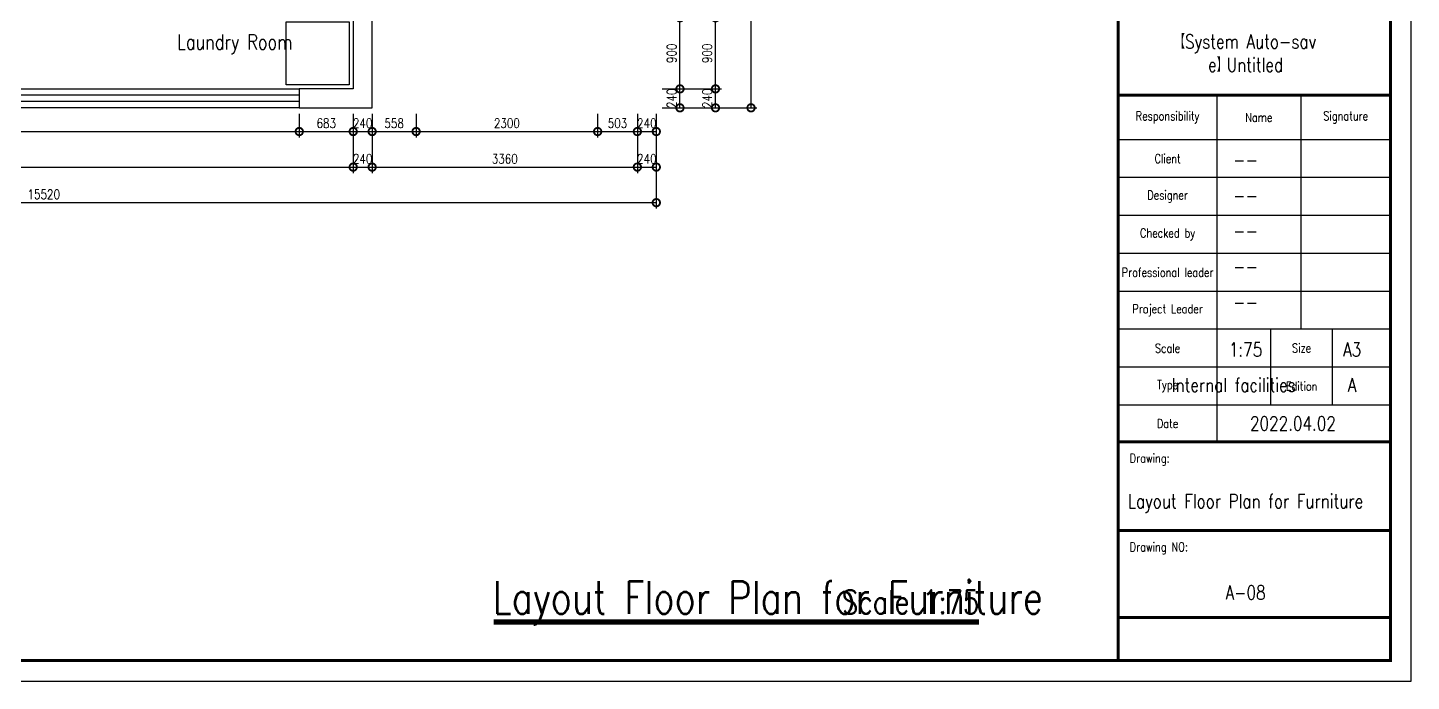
# Model space of a CAD drawing. Header units: millimetres. Extents: x 0 to 211505, y 0 to 22276.
# Drawn here: x 157975 to 175504, y 0 to 8272 of the extents above; entities that cross this region are included whole.
import ezdxf
from ezdxf.enums import TextEntityAlignment as Align

# ---------------------------------------------------------------- set-up
doc = ezdxf.new("R2010")
doc.units = ezdxf.units.MM
doc.set_wipeout_variables(frame=1)
doc.linetypes.add('DOT_JURAN', pattern=[50, 0, -50])
doc.linetypes.add('HIDDEN_JURAN', pattern=[1.4, 1, -0.4])
for name, color, linetype in [('P-墙体', 160, 'Continuous'), ('P-家具投影', 250, 'HIDDEN_JURAN'), ('P-家具轮廓', 7, 'Continuous'), ('P-房间名', 2, 'Continuous'), ('P-标注', 44, 'Continuous'), ('P-活动家具', 7, 'Continuous'), ('P-活动家具细部1', 7, 'Continuous'), ('P-玻璃窗', 136, 'Continuous'), ('V-文字', 50, 'Continuous')]:
    doc.layers.add(name, color=color, linetype=linetype)
doc.styles.add('标准', font='simplex.shx', dxfattribs={"width": 0.8, "bigfont": 'gbcbig.shx'})
doc.dimstyles.new('sjj_1-075', dxfattribs={"dimscale": 75, "dimtxt": 1.6, "dimasz": 2.5, "dimexe": 1, "dimexo": 1, "dimgap": 0.6, "dimtad": 1, "dimdec": 0, "dimzin": 12, "dimdsep": 46, "dimtxsty": '标准', "dimblk": 'DOTSMALL', "dimblk1": 'DOTSMALL', "dimblk2": 'DOTSMALL', "dimcen": 0.125, "dimclrd": 3, "dimclre": 3, "dimclrt": 14, "dimadec": 0, "dimazin": 0, "dimtfac": 1, "dimtdec": 0, "dimtix": 1, "dimtmove": 2, "dimatfit": 3, "dimldrblk": 'DOTSMALL', "dimfxl": 6, "dimfxlon": 1, "dimtvp": 1, "dimtolj": 1, "dimtzin": 0, "dimarcsym": 0})

# ---------------------------------------------------------------- blocks, each defined once
blk = doc.blocks.new('_DotSmall')
at = {"color": 0, "linetype": 'ByBlock', "const_width": 0.5}
blk.add_lwpolyline([(-0.0625, 0, 1), (0.0625, 0, 1)], format="xyb", close=True, dxfattribs=at)
blk = doc.blocks.new('*D1081')
at = {"layer": 'DEFPOINTS', "color": 0}
for p in [(166689, 18168), (167139, 18168), (166689, 7258)]:
    blk.add_point(p, dxfattribs=at)
at = {"layer": 'P-标注', "color": 3, "lineweight": -2}
for p, q in [((166764, 18168), (167214, 18168)), ((167139, 7258), (167139, 18168)), ((166764, 7258), (167214, 7258))]:
    blk.add_line(p, q, dxfattribs=at)
at = {"layer": 'P-标注', "color": 3, "lineweight": -2, "xscale": 187.5, "yscale": 187.5, "zscale": 187.5}
for p, rotation in [((167139, 18168), 89.99998127603163), ((167139, 7258), 269.9999812760316)]:
    blk.add_blockref('_DotSmall', p, dxfattribs=dict(at, rotation=rotation))
at = {"layer": 'P-标注', "color": 14, "insert": (167034, 12713), "char_height": 120, "attachment_point": 5, "rotation": 90, "style": '标准'}
blk.add_mtext('\\A1;10910', dxfattribs=at)
blk = doc.blocks.new('*D1082')
at = {"layer": 'DEFPOINTS', "color": 0}
for p in [(150419, 6508), (165939, 6508), (165939, 6058)]:
    blk.add_point(p, dxfattribs=at)
at = {"layer": 'P-标注', "color": 3, "lineweight": -2}
for p, q in [((150419, 6433), (150419, 5983)), ((165939, 6433), (165939, 5983)), ((150419, 6058), (165939, 6058))]:
    blk.add_line(p, q, dxfattribs=at)
at = {"layer": 'P-标注', "color": 3, "lineweight": -2, "xscale": 187.5, "yscale": 187.5, "zscale": 187.5, "rotation": 180}
blk.add_blockref('_DotSmall', (150419, 6058), dxfattribs=at)
at = {"layer": 'P-标注', "color": 3, "lineweight": -2, "xscale": 187.5, "yscale": 187.5, "zscale": 187.5}
blk.add_blockref('_DotSmall', (165939, 6058), dxfattribs=at)
at = {"layer": 'P-标注', "color": 14, "insert": (158179, 6163), "char_height": 120, "attachment_point": 5, "style": '标准'}
blk.add_mtext('\\A1;15520', dxfattribs=at)
blk = doc.blocks.new('*D1100')
at = {"layer": 'DEFPOINTS', "color": 0}
for p in [(166239, 7498), (166689, 7498), (166239, 7258)]:
    blk.add_point(p, dxfattribs=at)
at = {"layer": 'P-标注', "color": 3, "lineweight": -2}
for p, q in [((166314, 7498), (166764, 7498)), ((166689, 7258), (166689, 7498)), ((166314, 7258), (166764, 7258))]:
    blk.add_line(p, q, dxfattribs=at)
at = {"layer": 'P-标注', "color": 3, "lineweight": -2, "xscale": 187.5, "yscale": 187.5, "zscale": 187.5}
for p, rotation in [((166689, 7498), 269.9999812760311), ((166689, 7258), 89.99998127603108)]:
    blk.add_blockref('_DotSmall', p, dxfattribs=dict(at, rotation=rotation))
at = {"layer": 'P-标注', "color": 14, "insert": (166584, 7378), "char_height": 120, "attachment_point": 5, "rotation": 90, "style": '标准'}
blk.add_mtext('\\A1;240', dxfattribs=at)
blk = doc.blocks.new('*D1101')
at = {"layer": 'DEFPOINTS', "color": 0}
for p in [(166239, 8398), (166689, 8398), (166239, 7498)]:
    blk.add_point(p, dxfattribs=at)
at = {"layer": 'P-标注', "color": 3, "lineweight": -2}
for p, q in [((166314, 8398), (166764, 8398)), ((166689, 7498), (166689, 8398)), ((166314, 7498), (166764, 7498))]:
    blk.add_line(p, q, dxfattribs=at)
at = {"layer": 'P-标注', "color": 3, "lineweight": -2, "xscale": 187.5, "yscale": 187.5, "zscale": 187.5}
for p, rotation in [((166689, 8398), 89.99998127603247), ((166689, 7498), 269.9999812760325)]:
    blk.add_blockref('_DotSmall', p, dxfattribs=dict(at, rotation=rotation))
at = {"layer": 'P-标注', "color": 14, "insert": (166584, 7948), "char_height": 120, "attachment_point": 5, "rotation": 90, "style": '标准'}
blk.add_mtext('\\A1;900', dxfattribs=at)
blk = doc.blocks.new('*D1113')
at = {"layer": 'DEFPOINTS', "color": 0}
for p in [(153099, 6958), (162099, 6958), (162099, 6508)]:
    blk.add_point(p, dxfattribs=at)
at = {"layer": 'P-标注', "color": 3, "lineweight": -2}
for p, q in [((153099, 6883), (153099, 6433)), ((162099, 6883), (162099, 6433)), ((153099, 6508), (162099, 6508))]:
    blk.add_line(p, q, dxfattribs=at)
at = {"layer": 'P-标注', "color": 3, "lineweight": -2, "xscale": 187.5, "yscale": 187.5, "zscale": 187.5, "rotation": 180}
blk.add_blockref('_DotSmall', (153099, 6508), dxfattribs=at)
at = {"layer": 'P-标注', "color": 3, "lineweight": -2, "xscale": 187.5, "yscale": 187.5, "zscale": 187.5}
blk.add_blockref('_DotSmall', (162099, 6508), dxfattribs=at)
at = {"layer": 'P-标注', "color": 14, "insert": (157599, 6613), "char_height": 120, "attachment_point": 5, "style": '标准'}
blk.add_mtext('\\A1;9000', dxfattribs=at)
blk = doc.blocks.new('*D1114')
at = {"layer": 'DEFPOINTS', "color": 0}
for p in [(162099, 6958), (162339, 6958), (162339, 6508)]:
    blk.add_point(p, dxfattribs=at)
at = {"layer": 'P-标注', "color": 3, "lineweight": -2}
for p, q in [((162099, 6883), (162099, 6433)), ((162339, 6883), (162339, 6433)), ((162099, 6508), (162339, 6508))]:
    blk.add_line(p, q, dxfattribs=at)
at = {"layer": 'P-标注', "color": 3, "lineweight": -2, "xscale": 187.5, "yscale": 187.5, "zscale": 187.5}
blk.add_blockref('_DotSmall', (162099, 6508), dxfattribs=at)
at = {"layer": 'P-标注', "color": 3, "lineweight": -2, "xscale": 187.5, "yscale": 187.5, "zscale": 187.5, "rotation": 180}
blk.add_blockref('_DotSmall', (162339, 6508), dxfattribs=at)
at = {"layer": 'P-标注', "color": 14, "insert": (162219, 6613), "char_height": 120, "attachment_point": 5, "style": '标准'}
blk.add_mtext('\\A1;240', dxfattribs=at)
blk = doc.blocks.new('*D1115')
at = {"layer": 'DEFPOINTS', "color": 0}
for p in [(162339, 6958), (165699, 6958), (165699, 6508)]:
    blk.add_point(p, dxfattribs=at)
at = {"layer": 'P-标注', "color": 3, "lineweight": -2}
for p, q in [((162339, 6883), (162339, 6433)), ((165699, 6883), (165699, 6433)), ((162339, 6508), (165699, 6508))]:
    blk.add_line(p, q, dxfattribs=at)
at = {"layer": 'P-标注', "color": 3, "lineweight": -2, "xscale": 187.5, "yscale": 187.5, "zscale": 187.5, "rotation": 180}
blk.add_blockref('_DotSmall', (162339, 6508), dxfattribs=at)
at = {"layer": 'P-标注', "color": 3, "lineweight": -2, "xscale": 187.5, "yscale": 187.5, "zscale": 187.5}
blk.add_blockref('_DotSmall', (165699, 6508), dxfattribs=at)
at = {"layer": 'P-标注', "color": 14, "insert": (164019, 6613), "char_height": 120, "attachment_point": 5, "style": '标准'}
blk.add_mtext('\\A1;3360', dxfattribs=at)
blk = doc.blocks.new('*D1116')
at = {"layer": 'DEFPOINTS', "color": 0}
for p in [(165699, 6958), (165939, 6958), (165939, 6508)]:
    blk.add_point(p, dxfattribs=at)
at = {"layer": 'P-标注', "color": 3, "lineweight": -2}
for p, q in [((165699, 6883), (165699, 6433)), ((165939, 6883), (165939, 6433)), ((165699, 6508), (165939, 6508))]:
    blk.add_line(p, q, dxfattribs=at)
at = {"layer": 'P-标注', "color": 3, "lineweight": -2, "xscale": 187.5, "yscale": 187.5, "zscale": 187.5}
blk.add_blockref('_DotSmall', (165699, 6508), dxfattribs=at)
at = {"layer": 'P-标注', "color": 3, "lineweight": -2, "xscale": 187.5, "yscale": 187.5, "zscale": 187.5, "rotation": 180}
blk.add_blockref('_DotSmall', (165939, 6508), dxfattribs=at)
at = {"layer": 'P-标注', "color": 14, "insert": (165819, 6613), "char_height": 120, "attachment_point": 5, "style": '标准'}
blk.add_mtext('\\A1;240', dxfattribs=at)
blk = doc.blocks.new('*D1144')
at = {"layer": 'DEFPOINTS', "color": 0}
for p in [(165939, 7498), (166239, 7498), (165939, 7258)]:
    blk.add_point(p, dxfattribs=at)
at = {"layer": 'P-标注', "color": 3, "lineweight": -2}
for p, q in [((166014, 7498), (166314, 7498)), ((166239, 7258), (166239, 7498)), ((166014, 7258), (166314, 7258))]:
    blk.add_line(p, q, dxfattribs=at)
at = {"layer": 'P-标注', "color": 3, "lineweight": -2, "xscale": 187.5, "yscale": 187.5, "zscale": 187.5}
for p, rotation in [((166239, 7498), 269.9999812760311), ((166239, 7258), 89.99998127603108)]:
    blk.add_blockref('_DotSmall', p, dxfattribs=dict(at, rotation=rotation))
at = {"layer": 'P-标注', "color": 14, "insert": (166134, 7378), "char_height": 120, "attachment_point": 5, "rotation": 90, "style": '标准'}
blk.add_mtext('\\A1;240', dxfattribs=at)
blk = doc.blocks.new('*D1145')
at = {"layer": 'DEFPOINTS', "color": 0}
for p in [(165939, 8398), (166239, 8398), (165939, 7498)]:
    blk.add_point(p, dxfattribs=at)
at = {"layer": 'P-标注', "color": 3, "lineweight": -2}
for p, q in [((166014, 8398), (166314, 8398)), ((166239, 7498), (166239, 8398)), ((166014, 7498), (166314, 7498))]:
    blk.add_line(p, q, dxfattribs=at)
at = {"layer": 'P-标注', "color": 3, "lineweight": -2, "xscale": 187.5, "yscale": 187.5, "zscale": 187.5}
for p, rotation in [((166239, 8398), 89.99998127603247), ((166239, 7498), 269.9999812760325)]:
    blk.add_blockref('_DotSmall', p, dxfattribs=dict(at, rotation=rotation))
at = {"layer": 'P-标注', "color": 14, "insert": (166134, 7948), "char_height": 120, "attachment_point": 5, "rotation": 90, "style": '标准'}
blk.add_mtext('\\A1;900', dxfattribs=at)
blk = doc.blocks.new('*D1158')
at = {"layer": 'DEFPOINTS', "color": 0}
for p in [(153817, 7258), (161416, 7258), (161416, 6958)]:
    blk.add_point(p, dxfattribs=at)
at = {"layer": 'P-标注', "color": 3, "lineweight": -2}
for p, q in [((153817, 7183), (153817, 6883)), ((161416, 7183), (161416, 6883)), ((153817, 6958), (161416, 6958))]:
    blk.add_line(p, q, dxfattribs=at)
at = {"layer": 'P-标注', "color": 3, "lineweight": -2, "xscale": 187.5, "yscale": 187.5, "zscale": 187.5, "rotation": 180}
blk.add_blockref('_DotSmall', (153817, 6958), dxfattribs=at)
at = {"layer": 'P-标注', "color": 3, "lineweight": -2, "xscale": 187.5, "yscale": 187.5, "zscale": 187.5}
blk.add_blockref('_DotSmall', (161416, 6958), dxfattribs=at)
at = {"layer": 'P-标注', "color": 14, "insert": (157617, 7063), "char_height": 120, "attachment_point": 5, "style": '标准'}
blk.add_mtext('\\A1;7599', dxfattribs=at)
blk = doc.blocks.new('*D1159')
at = {"layer": 'DEFPOINTS', "color": 0}
for p in [(161416, 7258), (162099, 7258), (162099, 6958)]:
    blk.add_point(p, dxfattribs=at)
at = {"layer": 'P-标注', "color": 3, "lineweight": -2}
for p, q in [((161416, 7183), (161416, 6883)), ((162099, 7183), (162099, 6883)), ((161416, 6958), (162099, 6958))]:
    blk.add_line(p, q, dxfattribs=at)
at = {"layer": 'P-标注', "color": 3, "lineweight": -2, "xscale": 187.5, "yscale": 187.5, "zscale": 187.5, "rotation": 180}
blk.add_blockref('_DotSmall', (161416, 6958), dxfattribs=at)
at = {"layer": 'P-标注', "color": 3, "lineweight": -2, "xscale": 187.5, "yscale": 187.5, "zscale": 187.5}
blk.add_blockref('_DotSmall', (162099, 6958), dxfattribs=at)
at = {"layer": 'P-标注', "color": 14, "insert": (161758, 7063), "char_height": 120, "attachment_point": 5, "style": '标准'}
blk.add_mtext('\\A1;683', dxfattribs=at)
blk = doc.blocks.new('*D1160')
at = {"layer": 'DEFPOINTS', "color": 0}
for p in [(162099, 7258), (162339, 7258), (162339, 6958)]:
    blk.add_point(p, dxfattribs=at)
at = {"layer": 'P-标注', "color": 3, "lineweight": -2}
for p, q in [((162099, 7183), (162099, 6883)), ((162339, 7183), (162339, 6883)), ((162099, 6958), (162339, 6958))]:
    blk.add_line(p, q, dxfattribs=at)
at = {"layer": 'P-标注', "color": 3, "lineweight": -2, "xscale": 187.5, "yscale": 187.5, "zscale": 187.5}
blk.add_blockref('_DotSmall', (162099, 6958), dxfattribs=at)
at = {"layer": 'P-标注', "color": 3, "lineweight": -2, "xscale": 187.5, "yscale": 187.5, "zscale": 187.5, "rotation": 180}
blk.add_blockref('_DotSmall', (162339, 6958), dxfattribs=at)
at = {"layer": 'P-标注', "color": 14, "insert": (162219, 7063), "char_height": 120, "attachment_point": 5, "style": '标准'}
blk.add_mtext('\\A1;240', dxfattribs=at)
blk = doc.blocks.new('*D1161')
at = {"layer": 'DEFPOINTS', "color": 0}
for p in [(162339, 7258), (162896, 7258), (162896, 6958)]:
    blk.add_point(p, dxfattribs=at)
at = {"layer": 'P-标注', "color": 3, "lineweight": -2}
for p, q in [((162339, 7183), (162339, 6883)), ((162896, 7183), (162896, 6883)), ((162339, 6958), (162896, 6958))]:
    blk.add_line(p, q, dxfattribs=at)
at = {"layer": 'P-标注', "color": 3, "lineweight": -2, "xscale": 187.5, "yscale": 187.5, "zscale": 187.5, "rotation": 180}
blk.add_blockref('_DotSmall', (162339, 6958), dxfattribs=at)
at = {"layer": 'P-标注', "color": 3, "lineweight": -2, "xscale": 187.5, "yscale": 187.5, "zscale": 187.5}
blk.add_blockref('_DotSmall', (162896, 6958), dxfattribs=at)
at = {"layer": 'P-标注', "color": 14, "insert": (162618, 7063), "char_height": 120, "attachment_point": 5, "style": '标准'}
blk.add_mtext('\\A1;558', dxfattribs=at)
blk = doc.blocks.new('*D1162')
at = {"layer": 'DEFPOINTS', "color": 0}
for p in [(162896, 7258), (165196, 7258), (165196, 6958)]:
    blk.add_point(p, dxfattribs=at)
at = {"layer": 'P-标注', "color": 3, "lineweight": -2}
for p, q in [((162896, 7183), (162896, 6883)), ((165196, 7183), (165196, 6883)), ((162896, 6958), (165196, 6958))]:
    blk.add_line(p, q, dxfattribs=at)
at = {"layer": 'P-标注', "color": 3, "lineweight": -2, "xscale": 187.5, "yscale": 187.5, "zscale": 187.5, "rotation": 180}
blk.add_blockref('_DotSmall', (162896, 6958), dxfattribs=at)
at = {"layer": 'P-标注', "color": 3, "lineweight": -2, "xscale": 187.5, "yscale": 187.5, "zscale": 187.5}
blk.add_blockref('_DotSmall', (165196, 6958), dxfattribs=at)
at = {"layer": 'P-标注', "color": 14, "insert": (164046, 7063), "char_height": 120, "attachment_point": 5, "style": '标准'}
blk.add_mtext('\\A1;2300', dxfattribs=at)
blk = doc.blocks.new('*D1163')
at = {"layer": 'DEFPOINTS', "color": 0}
for p in [(165196, 7258), (165699, 7258), (165699, 6958)]:
    blk.add_point(p, dxfattribs=at)
at = {"layer": 'P-标注', "color": 3, "lineweight": -2}
for p, q in [((165196, 7183), (165196, 6883)), ((165699, 7183), (165699, 6883)), ((165196, 6958), (165699, 6958))]:
    blk.add_line(p, q, dxfattribs=at)
at = {"layer": 'P-标注', "color": 3, "lineweight": -2, "xscale": 187.5, "yscale": 187.5, "zscale": 187.5, "rotation": 180}
blk.add_blockref('_DotSmall', (165196, 6958), dxfattribs=at)
at = {"layer": 'P-标注', "color": 3, "lineweight": -2, "xscale": 187.5, "yscale": 187.5, "zscale": 187.5}
blk.add_blockref('_DotSmall', (165699, 6958), dxfattribs=at)
at = {"layer": 'P-标注', "color": 14, "insert": (165447, 7063), "char_height": 120, "attachment_point": 5, "style": '标准'}
blk.add_mtext('\\A1;503', dxfattribs=at)
blk = doc.blocks.new('*D1164')
at = {"layer": 'DEFPOINTS', "color": 0}
for p in [(165699, 7258), (165939, 7258), (165939, 6958)]:
    blk.add_point(p, dxfattribs=at)
at = {"layer": 'P-标注', "color": 3, "lineweight": -2}
for p, q in [((165699, 7183), (165699, 6883)), ((165939, 7183), (165939, 6883)), ((165699, 6958), (165939, 6958))]:
    blk.add_line(p, q, dxfattribs=at)
at = {"layer": 'P-标注', "color": 3, "lineweight": -2, "xscale": 187.5, "yscale": 187.5, "zscale": 187.5}
blk.add_blockref('_DotSmall', (165699, 6958), dxfattribs=at)
at = {"layer": 'P-标注', "color": 3, "lineweight": -2, "xscale": 187.5, "yscale": 187.5, "zscale": 187.5, "rotation": 180}
blk.add_blockref('_DotSmall', (165939, 6958), dxfattribs=at)
at = {"layer": 'P-标注', "color": 14, "insert": (165819, 7063), "char_height": 120, "attachment_point": 5, "style": '标准'}
blk.add_mtext('\\A1;240', dxfattribs=at)
blk = doc.blocks.new('home_tableGeneric')
at = {"color": 7, "linetype": 'DOT_JURAN', "ltscale": 100, "transparency": 16777216}
blk.add_wipeout([(-400, 400), (400, 400), (400, -400), (-400, -400)], dxfattribs=at).dxf.layer = 'P-家具投影'
at = {"layer": 'P-家具投影', "transparency": 16777216}
blk.add_lwpolyline([(-400, 400), (400, 400), (400, -400), (-400, -400)], close=True, dxfattribs=at)
at = {"color": 7, "linetype": 'DOT_JURAN', "ltscale": 100, "transparency": 16777216}
blk.add_wipeout([(-400, 400), (400, 400), (400, -400), (-400, -400)], dxfattribs=at).dxf.layer = 'P-家具轮廓'
at = {"layer": 'P-家具轮廓', "linetype": 'ByBlock', "transparency": 16777216}
blk.add_lwpolyline([(-400, 358), (-400, 400), (400, 400), (400, -400), (-400, -400), (-400, 358)], close=True, dxfattribs=at)
at = {"layer": 'P-活动家具细部1', "transparency": 16777216}
blk.add_lwpolyline([(400, -400), (-400, -400), (-400, 400), (400, 400)], close=True, dxfattribs=at)
blk = doc.blocks.new('home_blk_32')
at = {"layer": 'P-玻璃窗'}
blk.add_lwpolyline([(83237.118834, 18545), (75638.464126, 18545), (75638.464126, 18785), (83237.118834, 18785)], close=True, dxfattribs=at)
for points in [[(83237.118834, 18705), (75638.464126, 18705)], [(83237.118834, 18625), (75638.464126, 18625)]]:
    blk.add_lwpolyline(points, dxfattribs=at)
blk = doc.blocks.new('title_block_a3')
at = {"color": 142}
for p, q in [((420, 0), (420, 297)), ((387.15, 98.9), (387.15, 40.4)), ((401.32, 98.9), (401.32, 59.4)), ((416.5, 91.4), (370.5, 91.4)), ((416.5, 85), (370.5, 85)), ((416.5, 78.6), (370.5, 78.6)), ((416.5, 72.2), (370.5, 72.2)), ((416.5, 65.8), (370.5, 65.8)), ((416.5, 59.4), (370.5, 59.4)), ((396.28, 46.77), (396.28, 59.4)), ((406.66, 46.77), (406.66, 59.4)), ((416.5, 53), (370.5, 53)), ((416.5, 46.6), (370.5, 46.6)), ((416.5, 40.4), (370.5, 40.4)), ((0, 0), (420, 0))]:
    blk.add_line(p, q, dxfattribs=at)
at = {"color": 142, "const_width": 0.5}
blk.add_lwpolyline([(3.5, 293.5), (416.5, 293.5), (416.5, 3.5), (3.5, 3.5)], close=True, dxfattribs=at)
at = {"color": 142, "ltscale": 2, "const_width": 0.5}
blk.add_lwpolyline([(370.5, 293.5), (370.5, 3.5)], dxfattribs=at)
at = {"color": 142, "const_width": 0.5}
for points in [[(370.5, 98.9), (416.5, 98.9)], [(370.43, 40.4), (416.5, 40.4)], [(370.5, 25.43), (416.5, 25.43)], [(370.5, 10.75), (416.5, 10.75)]]:
    blk.add_lwpolyline(points, dxfattribs=at)
at = {"color": 142, "ltscale": 2, "char_height": 1.5, "style": '标准'}
for s, insert, width, attachment_point in [('Responsibility', (378.83, 95.15), 16.6528, 5), ('Name', (394.24, 95.15), 14.1701, 5), ('Signature', (408.91, 95.15), 15.1772, 5), ('Client', (378.83, 88.2), 16.6528, 5), ('Designer ', (378.83, 81.8), 16.6528, 5), ('Checked by ', (378.83, 75.4), 16.6528, 5), ('Professional leader ', (378.83, 69), 16.6528, 5), ('Project Leader', (378.83, 62.6), 16.6528, 5), ('Scale', (378.83, 56.2), 16.6528, 5), ('Size', (401.47, 56.24), 10.3772, 5), ('Type', (378.83, 49.8), 16.6528, 5), ('Edition', (401.47, 49.8), 10.3772, 5), ('Date', (378.83, 43.5), 16.6528, 5), ('Drawing:', (372.44, 38.4), 44, 1), ('Drawing NO: ', (372.44, 23.43), 43.9606, 1)]:
    blk.add_mtext(s, dxfattribs=dict(at, insert=insert, width=width, attachment_point=attachment_point))
blk = doc.blocks.new('sjj_图纸名称3')
at = {"color": 142, "const_width": 0.885}
blk.add_lwpolyline([(0, 0), (82, 0)], dxfattribs=at)
at = {"color": 51, "style": '标准', "width": 0.8, "flags": 8}
blk.add_attdef('t_图纸标题', (-0.19, 1.39), '', height=5.5, dxfattribs=at)
at = {"color": 51, "style": '标准', "width": 0.8}
blk.add_attdef('t_标题比例', text='', height=4, dxfattribs=at).set_placement((82, 1.39), align=Align.RIGHT)

msp = doc.modelspace()

# ---------------------------------------------------------------- linework, layer by layer
at = {"layer": 'P-墙体'}
for p, q in [((162339, 7257.8), (162339, 8997.8)), ((161416.1, 7257.8), (162339, 7257.8))]:
    msp.add_line(p, q, dxfattribs=at)

# ---------------------------------------------------------------- block references
at = {"layer": 'P-活动家具', "color": 0, "linetype": 'ByBlock', "rotation": 89.99998127603168}
msp.add_blockref('home_tableGeneric', (161649, 7947.8), dxfattribs=at)
at = {"layer": 'V-文字', "color": 0, "linetype": 'ByBlock', "xscale": 75.00187504687618, "yscale": 75.00187504687618, "zscale": 75.00187504687618}
msp.add_blockref('sjj_图纸名称3', (163879.1, 750), dxfattribs=at).add_auto_attribs({'t_图纸标题': 'Layout Floor Plan for Furniture', 't_标题比例': 'Scale 1:75'})

# ---------------------------------------------------------------- texts
at = {"layer": 'V-文字', "attachment_point": 5, "style": '标准'}
for s, insert, char_height in [('【System Auto-sav\\Pe】Untitled', (173404.3, 7950.2), 176.254), ('--', (173404.3, 6600.2), 176.25), ('--', (173404.3, 6150.2), 176.25), ('--', (173404.3, 5700.1), 176.25), ('--', (173404.3, 5250.1), 176.25), ('--', (173404.3, 4800.1), 176.25), ('1:75', (173404.3, 4200.1), 176.25), ('A3', (174754.4, 4200.1), 176.25), ('Internal facilities', (173254.3, 3750.1), 176.254), ('A', (174754.4, 3750.1), 176.3), ('2022.04.02', (174004.4, 3262.6), 176.25), ('Layout Floor Plan for Furniture', (173404.3, 2250.1), 176.254), ('A-08', (173404.3, 1125), 176.25)]:
    msp.add_mtext(s, dxfattribs=dict(at, insert=insert, char_height=char_height))

# ---------------------------------------------------------------- dimensions: what is measured, and where the dimension line sits
at = {"layer": 'P-标注'}
for base, p1, p2, picture, middle in [((167139, 18167.8), (166689, 7257.8), (166689, 18167.8), '*D1081', (167034, 12712.8)), ((166239, 8397.8), (165939, 7497.8), (165939, 8397.8), '*D1145', (166134, 7947.8)), ((166689, 8397.8), (166239, 7497.8), (166239, 8397.8), '*D1101', (166584, 7947.8)), ((166239, 7497.8), (165939, 7257.8), (165939, 7497.8), '*D1144', (166134, 7377.8)), ((166689, 7497.8), (166239, 7257.8), (166239, 7497.8), '*D1100', (166584, 7377.8))]:
    dim = msp.add_linear_dim(base=base, p1=p1, p2=p2, angle=89.99998, dimstyle='sjj_1-075', dxfattribs=at)
    dim.commit()
    dim.dimension.update_dxf_attribs({"geometry": picture, "text_midpoint": middle})
for base, p1, p2, picture, middle in [((161416.1, 6957.8), (153817.4, 7257.8), (161416.1, 7257.8), '*D1158', (157616.7, 7062.8)), ((162099, 6957.8), (161416.1, 7257.8), (162099, 7257.8), '*D1159', (161757.5, 7062.8)), ((162339, 6957.8), (162099, 7257.8), (162339, 7257.8), '*D1160', (162219, 7062.8)), ((162896.4881, 6957.8178), (162338.9545, 7257.8178), (162896.4881, 7257.8178), '*D1161', (162617.7213, 7062.8178)), ((165196.0285, 6957.8178), (162896.4881, 7257.8178), (165196.0285, 7257.8178), '*D1162', (164046.2583, 7062.8178)), ((165699, 6957.8), (165196, 7257.8), (165699, 7257.8), '*D1163', (165447.5, 7062.8)), ((165939, 6957.8), (165699, 7257.8), (165939, 7257.8), '*D1164', (165819, 7062.8)), ((162099, 6507.8), (153099, 6957.8), (162099, 6957.8), '*D1113', (157599, 6612.8)), ((162339, 6507.8), (162099, 6957.8), (162339, 6957.8), '*D1114', (162219, 6612.8)), ((165699, 6507.8), (162339, 6957.8), (165699, 6957.8), '*D1115', (164019, 6612.8)), ((165939, 6507.8), (165699, 6957.8), (165939, 6957.8), '*D1116', (165819, 6612.8)), ((165939, 6057.8), (150419, 6507.8), (165939, 6507.8), '*D1082', (158179, 6162.8))]:
    dim = msp.add_linear_dim(base=base, p1=p1, p2=p2, dimstyle='sjj_1-075', dxfattribs=at)
    dim.commit()
    dim.dimension.update_dxf_attribs({"geometry": picture, "text_midpoint": middle})

# ---------------------------------------------------------------- next in the draw order: linework, layer by layer
at = {"layer": 'P-墙体'}
for p, q in [((162099, 8397.8), (162099, 7497.8)), ((162099, 7497.8), (161416.1, 7497.8)), ((161416.1, 7497.8), (161416.1, 7257.8))]:
    msp.add_line(p, q, dxfattribs=at)

# ---------------------------------------------------------------- next in the draw order: block references
at = {"color": 0, "linetype": 'ByBlock', "xscale": 75.00187504687618, "yscale": 75.00187504687618, "zscale": 75.00187504687618}
msp.add_blockref('title_block_a3', (144003.6, 0), dxfattribs=at)
at = {"layer": 'P-玻璃窗', "color": 0, "linetype": 'ByBlock'}
msp.add_blockref('home_blk_32', (78179, -11287.2), dxfattribs=at)

# ---------------------------------------------------------------- next in the draw order: texts
at = {"layer": 'P-房间名', "insert": (160599, 8060.3), "char_height": 187.5, "attachment_point": 5, "style": '标准'}
msp.add_mtext('Laundry Room', dxfattribs=at)

doc.saveas('drawing.dxf')
